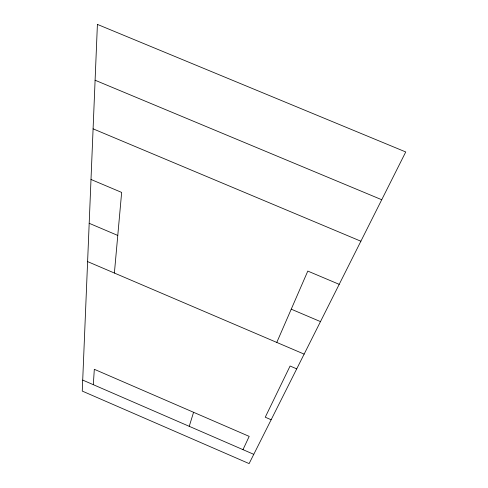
<?xml version="1.0" encoding="UTF-8"?>
<svg xmlns="http://www.w3.org/2000/svg" width="488" height="488" viewBox="0 0 488 488"><rect width="100%" height="100%" fill="white"/><g stroke="black" fill="none" stroke-linecap="round" stroke-linejoin="round"><path stroke-width="0.73" d="M93.312 384.684L94.318 369.3L249.191 436.382L242.981 449.649M114.387 273.042L121.652 192.418L91 179.468M189.24 426.323L193.571 412.293M276.781 342.43L307.8 271.078L339.203 284.345M95.099 80.233L381.732 199.726M93.092 128.838L360.876 241.218M89.188 223.291L117.773 235.442M291.238 309.178L320.476 321.604M87.608 261.599L304.134 354.117M296.722 368.861L290.092 366.024L265.252 417.209L271.145 419.753M82.716 380.085L253.766 454.328M97.405 24.4L82.258 391.077L249.112 463.6L405.741 151.957L97.405 24.4"/></g></svg>
